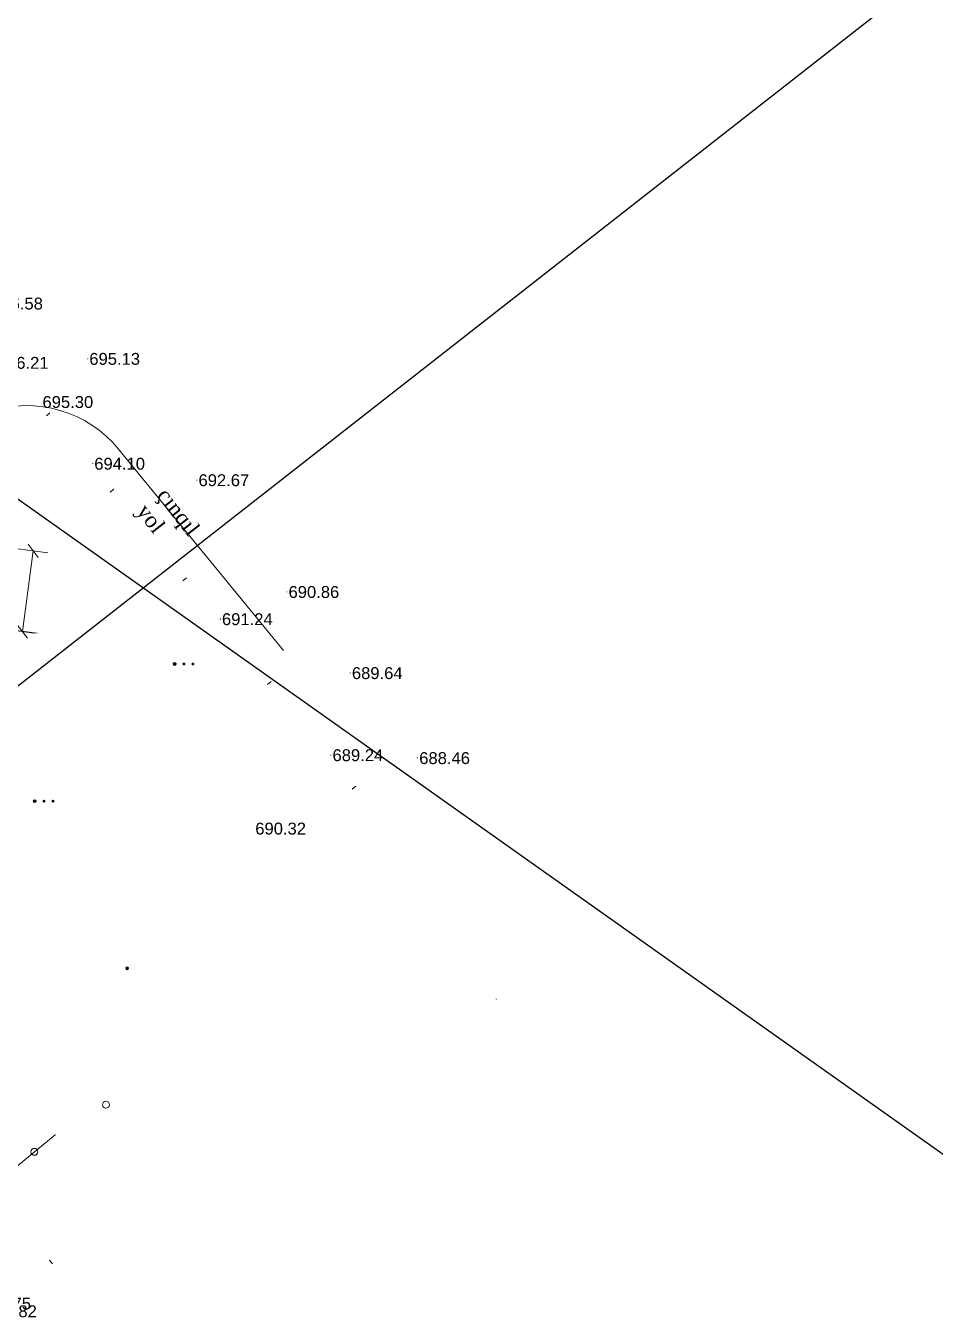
# Model space of a CAD drawing. Header units: feet. Extents: x 3381 to 682707, y 675186 to 4374675.
# Drawn here: x 680731.3 to 680807.9, y 4372491.9 to 4372600.8 of the extents above; entities that cross this region are included whole.
import ezdxf

# ---------------------------------------------------------------- set-up
doc = ezdxf.new("R2010")
doc.units = ezdxf.units.FT
doc.header["$MEASUREMENT"] = 0
doc.header["$PDMODE"] = 34
doc.header["$PDSIZE"] = 0.01
doc.layers.get('0').update_dxf_attribs({"linetype": 'CONTINUOUS'})
for name, color, linetype in [('0_Point_Height', 2, 'CONTINUOUS'), ('0_Point_Point', 7, 'CONTINUOUS'), ('col bitkisi', 7, 'CONTINUOUS'), ('Yazilar', 7, 'CONTINUOUS')]:
    doc.layers.add(name, color=color, linetype=linetype)
doc.styles.get("Standard").update_dxf_attribs({"font": 'arial.ttf', "height": 1.5})

# ---------------------------------------------------------------- blocks, each defined once
blk = doc.blocks.new('_Oblique')
at = {"color": 0, "linetype": 'ByBlock', "lineweight": -2}
blk.add_line((-0.5, -0.5), (0.5, 0.5), dxfattribs=at)

msp = doc.modelspace()

# ---------------------------------------------------------------- hatches: boundary and pattern name
at = {"layer": 'col bitkisi', "lineweight": 9, "ltscale": 1.5}
h = msp.add_hatch(color=256, dxfattribs=at)
edge = h.paths.add_edge_path()
edge.add_arc((680743.809, 4372547.048), 0.125, 0, 360)
h = msp.add_hatch(color=256, dxfattribs=at)
edge = h.paths.add_edge_path()
edge.add_arc((680744.591, 4372547.048), 0.125, 0, 360)
h = msp.add_hatch(color=256, dxfattribs=at)
edge = h.paths.add_edge_path()
edge.add_arc((680745.35, 4372547.048), 0.125, 0, 360)
h = msp.add_hatch(color=256, dxfattribs=at)
edge = h.paths.add_edge_path()
edge.add_arc((680732.027, 4372535.491), 0.125, 0, 360)
h = msp.add_hatch(color=256, dxfattribs=at)
edge = h.paths.add_edge_path()
edge.add_arc((680732.809, 4372535.491), 0.125, 0, 360)
h = msp.add_hatch(color=256, dxfattribs=at)
edge = h.paths.add_edge_path()
edge.add_arc((680733.568, 4372535.491), 0.125, 0, 360)
h = msp.add_hatch(color=256, dxfattribs=at)
edge = h.paths.add_edge_path()
edge.add_arc((680739.811, 4372521.412), 0.125, 0, 360)

# ---------------------------------------------------------------- linework, layer by layer
at = {"color": 1, "lineweight": 30}
for p, q in [((681011.761, 4372765.234), (680448.768, 4372324.606)), ((680448.768, 4372760.546), (681004.723, 4372366.794))]:
    msp.add_line(p, q, dxfattribs=at)
at = {"linetype": 'Continuous', "lineweight": 9}
for p, q in [((680733.309, 4372568.218), (680733.004, 4372567.959)), ((680738.675, 4372561.776), (680738.37, 4372561.517)), ((680744.8, 4372554.316), (680744.496, 4372554.057)), ((680751.928, 4372545.582), (680751.623, 4372545.322)), ((680759.08, 4372536.765), (680758.775, 4372536.505)), ((680733.749, 4372507.388, 690.108), (680722.966, 4372498.51, 96.176)), ((680733.271, 4372496.826, 526.873), (680733.513, 4372496.505, 514.864))]:
    msp.add_line(p, q, dxfattribs=at)
at = {"color": 7, "lineweight": 9}
for p, q in [((680715.958, 4372558.701), (680733.131, 4372556.413)), ((680730.988, 4372549.797), (680731.892, 4372556.578)), ((680718.237, 4372551.496), (680731.939, 4372549.649)), ((680718.237, 4372551.496), (680732.227, 4372549.632))]:
    msp.add_line(p, q, dxfattribs=at)
at = {"color": 7, "lineweight": 9, "elevation": -240.685}
msp.add_lwpolyline([(680752.974, 4372548.175), (680739.095, 4372565.142, 0.3102464), (680728.227, 4372568.309), (680707.953, 4372561.633, 0.1327624), (680705.967, 4372560.852), (680705.967, 4372560.852)], format="xyb", dxfattribs=at)
at = {"linetype": 'Continuous', "lineweight": 9}
for centre in [(680738.021, 4372509.917, 690.11), (680732, 4372505.948, 593.796)]:
    msp.add_circle(centre, 0.291, dxfattribs=at)
at = {"layer": '0_Point_Point', "lineweight": 9}
for p in [(680736.489, 4372572.764, 695.126), (680736.906, 4372563.93, 694.101), (680745.685, 4372562.543, 692.669), (680753.267, 4372553.126, 690.862), (680747.66, 4372550.834, 691.244), (680758.603, 4372546.291, 689.636), (680756.971, 4372539.376, 689.236), (680764.275, 4372539.132, 688.463), (680770.897, 4372518.815, 687.128), (680733.749, 4372507.388, 690.108), (680735.629, 4372498.085, 689.604)]:
    msp.add_point(p, dxfattribs=at)
at = {"layer": 'col bitkisi', "lineweight": 9, "ltscale": 1.5}
for centre in [(680743.809, 4372547.048), (680732.027, 4372535.491), (680739.811, 4372521.412)]:
    msp.add_circle(centre, 0.125, dxfattribs=at)

# ---------------------------------------------------------------- block references
at = {"color": 7, "lineweight": 9}
for p, rotation in [((680731.892, 4372556.578), 82.4122479023948), ((680730.988, 4372549.797), 262.4122479023948)]:
    msp.add_blockref('_Oblique', p, dxfattribs=dict(at, rotation=rotation))

# ---------------------------------------------------------------- texts
at = {"layer": '0_Point_Height', "color": 0, "lineweight": 9}
for s, p in [('696.58', (680728.444, 4372576.912, 696.581)), ('696.21', (680728.92, 4372571.915, 696.212)), ('695.13', (680736.624, 4372572.25, 695.126)), ('695.30', (680732.68, 4372568.615, 695.296)), ('694.10', (680737.041, 4372563.416, 694.101)), ('692.67', (680745.82, 4372562.029, 692.669)), ('690.86', (680753.402, 4372552.612, 690.862)), ('691.24', (680747.795, 4372550.32, 691.244)), ('689.64', (680758.738, 4372545.777, 689.636)), ('689.24', (680757.106, 4372538.862, 689.236)), ('688.46', (680764.41, 4372538.618, 688.463)), ('690.32', (680750.602, 4372532.68, 690.322)), ('686.75', (680727.442, 4372492.666, 686.749)), ('686.82', (680727.933, 4372492.016, 686.82))]:
    msp.add_text(s, height=1, dxfattribs=at).set_placement(p)
at = {"layer": 'Yazilar', "lineweight": 9, "insert": (680743.275, 4372562.03), "char_height": 1.3, "width": 0.10588, "attachment_point": 1, "rotation": 307.83473}
msp.add_mtext('{\\fTimes New Roman|b0|i0|c238|p18;çınqıl yol}', dxfattribs=at)

doc.saveas('drawing.dxf')
